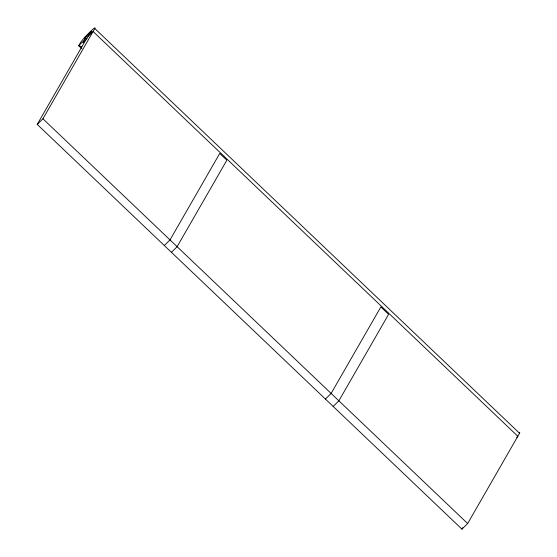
<?xml version="1.0" encoding="UTF-8"?>
<svg xmlns="http://www.w3.org/2000/svg" width="557" height="557" viewBox="0 0 557 557"><rect width="100%" height="100%" fill="white"/><g stroke="black" fill="none" stroke-linecap="round" stroke-linejoin="round"><path stroke-width="0.84" d="M85.875 37.779L83.014 42.757L86.314 39.498L89.009 34.694A4.95 0.432 -46.4 0 0 91.425 31.805A4.929 0.432 -46.4 0 0 88.974 33.573A4.929 0.432 -46.4 0 0 84.81 38.315A4.95 0.432 -46.4 0 0 85.875 37.779L86.983 38.837M519.521 432.622A10.332 0.905 -46.4 0 1 519.549 433.269L467.65 523.531L461.941 529.15L37.222 124.406L85.687 40.118M37.222 124.406L42.924 118.787L94.829 28.525L519.549 433.269M461.941 529.15L462.804 527.653M84.727 39.777L78.69 45.723L81.802 48.689M87.929 36.623L93.11 31.519L517.829 436.263L516.687 437.384M164.315 245.526L170.024 239.907L219.75 153.426L226.859 160.193L177.126 246.674L171.424 252.3M325.42 399.049L331.123 393.43L380.856 306.942L388.605 314.329L338.879 400.81L333.17 406.436M81.914 46.677L78.69 45.723L80.445 42.666A11.217 0.989 -46.4 0 1 89.691 32.229A10.332 0.905 -46.4 0 1 94.829 28.525M42.924 118.787L467.65 523.531"/></g></svg>
